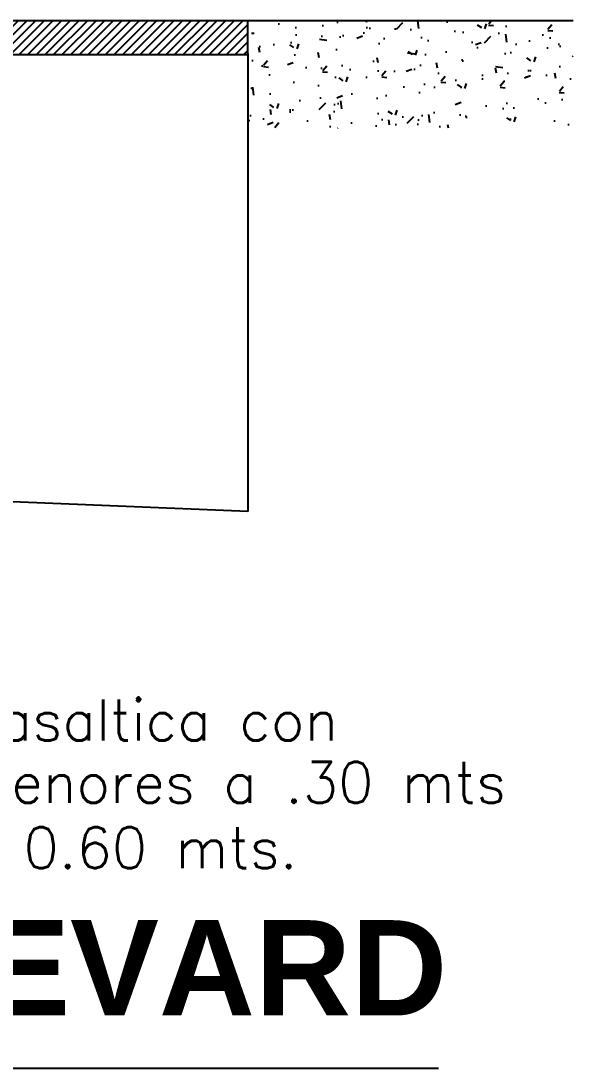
# Model space of a CAD drawing. Header units: millimetres. Extents: x 604786 to 1211550, y 1310999 to 2622648.
# Drawn here: x 605046.42 to 605061.72, y 1311209.04 to 1311238.05 of the extents above; entities that cross this region are included whole.
import ezdxf

# ---------------------------------------------------------------- set-up
doc = ezdxf.new("R2010")
doc.units = ezdxf.units.MM
doc.layers.add('acera', color=8, linetype='Continuous')
doc.layers.add('datos y tabla de areas', color=170, linetype='Continuous')
doc.styles.add('ARIALTEXT', font='')
doc.styles.add('ROMANS', font='ROMANS', dxfattribs={"height": 0.2})
doc.styles.get('ARIALTEXT').set_extended_font_data('Arial', bold=True)

msp = doc.modelspace()

# ---------------------------------------------------------------- hatches: boundary and pattern name
at = {"true_color": 0x636466}
h = msp.add_hatch(dxfattribs=at)
h.set_pattern_fill('AR-CONC', color=251, scale=0.009)
h.set_pattern_definition([(50, (-977.0506, 187.2694), (1.639662021, -0.1434517699), [0.17145, -1.88595]), (355, (-977.0506, 187.2694), (-0.3171907928, 1.7195116072), [0.13716, -1.5087652575]), (100.4514447, (-976.914, 187.2574), (1.3224712238, 1.5760597672), [0.1457100792, -1.6028122014]), (46.1842, (-977.0506, 187.7266), (2.439711368, -0.3783809514), [0.257175, -2.828925]), (96.63555761, (-976.8473, 187.695), (2.1366372065, 2.2268351214), [0.2185652083, -2.4042204734]), (351.18415117, (-977.0506, 187.7266), (2.1366372066, 2.2268351213), [0.2057397036, -2.2631375873]), (21, (-976.822, 187.6123), (1.3645295214, -0.9203867837), [0.17145, -1.88595]), (326, (-976.822, 187.6123), (0.5562182551, 1.6576916951), [0.13716, -1.50876]), (71.451445, (-976.7083, 187.5356), (1.9207477735, 0.73730492), [0.1457100792, -1.6028094384]), (37.5, (-977.05065, 187.2694), (0.02779742926, 0.76099534986), [0, -1.490472, 0, -1.53162, 0, -1.514475]), (7.5, (-977.05065, 187.2694), (0.6013769626, 0.90162517336), [0, -0.873252, 0, -1.456182, 0, -0.577215]), (327.5, (-977.5604, 187.2694), (1.2203153565, -0.05155869593), [0, -0.5715, 0, -1.78308, 0, -2.36601]), (317.5, (-977.789, 187.2694), (1.3331626325, 0.2288384193), [0, -0.74295, 0, -1.184148, 0, -1.68021])])
h.paths.add_polyline_path([(605061.722, 1311238.048), (605052.712, 1311238.048), (605052.712, 1311235.082), (605061.722, 1311235.082)])
at = {"layer": 'acera'}
h = msp.add_hatch(dxfattribs=at)
h.set_pattern_fill('ANSI31', color=8, scale=1.354831, style=0)
h.set_pattern_definition([(45, (162315.2015, 465371.27529), (-0.119751247507, 0.119751247507), [])])
h.paths.add_polyline_path([(605052.712, 1311238.048), (605043.702, 1311238.048), (605043.702, 1311237.114), (605052.712, 1311237.114)])

# ---------------------------------------------------------------- linework, layer by layer
for p, q in [((605052.712, 1311237.148), (605052.712, 1311224.461)), ((605052.712, 1311224.461), (605043.702, 1311224.833))]:
    msp.add_line(p, q)
at = {"color": 1}
msp.add_line((604975.355, 1311209.043), (605057.992, 1311209.043), dxfattribs=at)
at = {"layer": 'acera', "color": 7}
msp.add_line((605043.702, 1311237.114), (605052.712, 1311237.114), dxfattribs=at)
msp.add_lwpolyline([(605052.712, 1311238.048), (605043.702, 1311238.048), (605043.702, 1311237.114), (605052.712, 1311237.114)], close=True, dxfattribs=at)
at = {"layer": 'datos y tabla de areas', "color": 0}
msp.add_line((605061.722, 1311238.048), (605052.712, 1311238.048), dxfattribs=at)

# ---------------------------------------------------------------- texts
at = {"style": 'ROMANS'}
for s, p in [('Base de roca basaltica con', (605033.656, 1311218.112)), ('diametros no menores a .30 mts', (605033.656, 1311216.385)), ('con espesor de 0.60 mts.', (605033.656, 1311214.576))]:
    msp.add_text(s, height=1.14314, dxfattribs=at).set_placement(p)
at = {"color": 3, "insert": (604975.239, 1311213.14), "char_height": 2.64065, "attachment_point": 1, "style": 'ARIALTEXT'}
msp.add_mtext('SECCION TIPICA DE CALLE CON BOULEVARD', dxfattribs=at)

doc.saveas('drawing.dxf')
